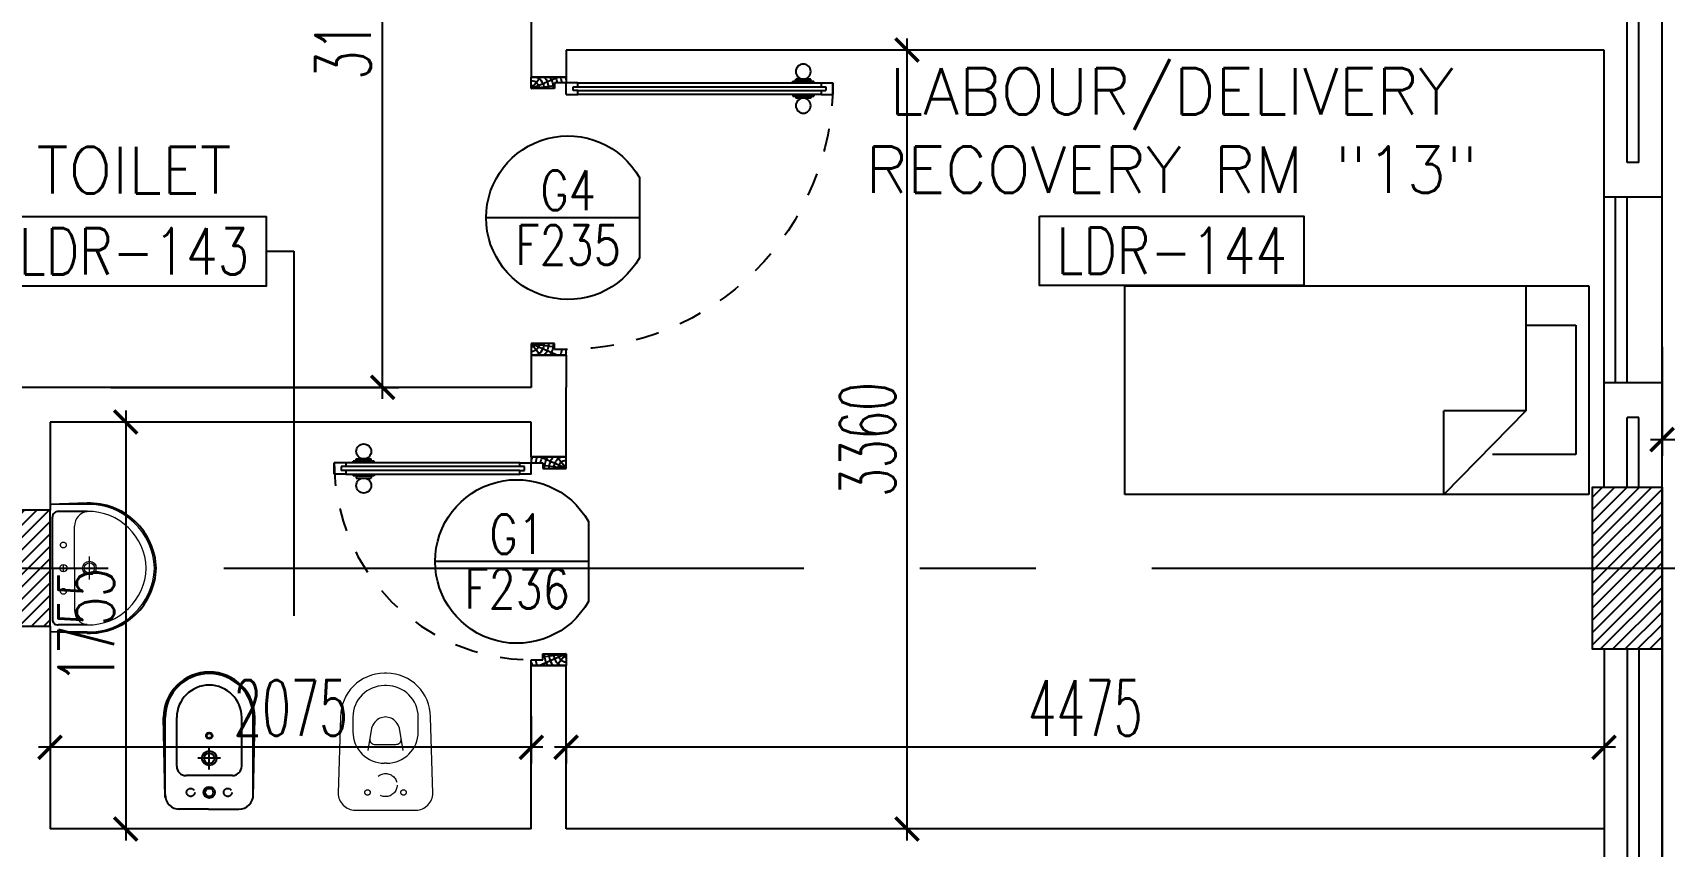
# Model space of a CAD drawing. Extents: x 275967.8 to 276060, y 57291.9 to 57371.4.
# Drawn here: x 276003.71 to 276010.75, y 57311.96 to 57315.47 of the extents above; entities that cross this region are included whole.
import ezdxf
from ezdxf.enums import TextEntityAlignment as Align

# ---------------------------------------------------------------- set-up
doc = ezdxf.new("R2010")
doc.units = 0
doc.header["$MEASUREMENT"] = 0
doc.header["$PDMODE"] = 34
for name, pattern in [('CENTERX2', [4, 2.5, -0.5, 0.5, -0.5]), ('DASHED', [0.75, 0.5, -0.25]), ('HIDDEN', [0.375, 0.25, -0.125]), ('HIDDEN2', [0.1875, 0.125, -0.0625])]:
    doc.linetypes.add(name, pattern=pattern)
doc.layers.get('0').update_dxf_attribs({"linetype": 'CONTINUOUS'})
doc.layers.get('DEFPOINTS').update_dxf_attribs({"linetype": 'CONTINUOUS'})
for name, color, linetype in [('AXES', 11, 'CENTERX2'), ('COL', 5, 'CONTINUOUS'), ('DIM', 4, 'CONTINUOUS'), ('DOOR', 7, 'CONTINUOUS'), ('DOOR-CR', 2, 'CONTINUOUS'), ('DOOR-NO', 3, 'CONTINUOUS'), ('FIX', 3, 'CONTINUOUS'), ('FUR', 4, 'CONTINUOUS'), ('HAT', 8, 'CONTINUOUS'), ('INSUL', 4, 'CONTINUOUS'), ('RM-BOX', 4, 'CONTINUOUS'), ('RM-NAME', 2, 'CONTINUOUS'), ('RM-NO', 2, 'CONTINUOUS'), ('WALL', 2, 'CONTINUOUS'), ('WIN', 3, 'CONTINUOUS')]:
    doc.layers.add(name, color=color, linetype=linetype)
doc.styles.add('ROMANS', font='ROMANS.shx', dxfattribs={"width": 0.6})
doc.dimstyles.new('STANDARD in', dxfattribs={"dimtxt": 0.24, "dimasz": 0.1, "dimexe": 0.07, "dimexo": 0.05, "dimgap": 0.05, "dimtad": 1, "dimdec": 0, "dimlfac": 1000, "dimzin": 0, "dimdsep": 46, "dimtxsty": 'ROMANS', "dimblk": 'ARCHTICK', "dimcen": 0.05, "dimdle": 0.05, "dimclrd": 4, "dimclre": 4, "dimclrt": 2, "dimadec": 0, "dimazin": 0, "dimtfac": 1, "dimtdec": 0, "dimtmove": 2, "dimatfit": 3, "dimfxl": 0, "dimtolj": 1, "dimtzin": 0, "dimarcsym": 0})

# ---------------------------------------------------------------- blocks, each defined once
blk = doc.blocks.new('*X85')
at = {"color": 0}
for p, q in [((49339.2, 132654.1), (49834.9, 133149.7)), ((49339.2, 132707.1), (49781.8, 133149.7)), ((49339.2, 132760.1), (49728.8, 133149.7)), ((49339.2, 132813.2), (49675.8, 133149.7)), ((49339.2, 132866.2), (49622.7, 133149.7)), ((49339.2, 132919.2), (49569.7, 133149.7)), ((49339.2, 132972.3), (49516.7, 133149.7)), ((49339.2, 133025.3), (49463.6, 133149.7)), ((49339.2, 133078.3), (49410.6, 133149.7)), ((49339.2, 133131.4), (49357.6, 133149.7)), ((49387.9, 132649.7), (49839.2, 133101)), ((49440.9, 132649.7), (49839.2, 133048)), ((49494, 132649.7), (49839.2, 132995)), ((49547, 132649.7), (49839.2, 132941.9)), ((49600, 132649.7), (49839.2, 132888.9)), ((49653.1, 132649.7), (49839.2, 132835.9)), ((49706.1, 132649.7), (49839.2, 132782.8)), ((49759.1, 132649.7), (49839.2, 132729.8)), ((49812.2, 132649.7), (49839.2, 132676.8))]:
    blk.add_line(p, q, dxfattribs=at)
blk = doc.blocks.new('COL50')
at = {"layer": 'COL'}
blk.add_lwpolyline([(-250, 250), (-250, -250), (250, -250), (250, 250)], close=True, dxfattribs=at)
blk = doc.blocks.new('C11')
at = {"layer": 'HAT'}
h = blk.add_hatch(dxfattribs=at)
h.set_pattern_fill('ANSI31', color=256, scale=300, style=0)
h.set_pattern_definition([(45, (-248556.182, -75061.005), (-26.5165043, 26.5165043), [])])
h.paths.add_polyline_path([(300, 700), (0, 700), (0, 350), (300, 350)])
h.paths.add_polyline_path([(300, 350), (0, 350), (0, 0), (300, 0)])
at = {"layer": 'COL'}
blk.add_lwpolyline([(300, 700), (300, 0), (0, 0), (0, 700)], close=True, dxfattribs=at)
blk = doc.blocks.new('DD1')
at = {"layer": 'DOOR-CR'}
blk.add_line((-307.6, 0), (352.8, 0), dxfattribs=at)
blk.add_lwpolyline([(-307.6, -172.9, 3.820224), (-307.6, 172.9)], format="xyb", close=True, dxfattribs=at)
at = {"layer": 'DOOR-NO', "color": 255, "style": 'ROMANS', "width": 0.8}
for tag, p in [('G', (0, 183.5)), ('000', (0, -141.4))]:
    blk.add_attdef(tag, text='', height=204, dxfattribs=at).set_placement(p, align=Align.MIDDLE)
blk = doc.blocks.new('DOOR90')
at = {"layer": 'DOOR', "color": 0, "linetype": 'ByBlock'}
for p, q in [((-150, 0), (-150, -25)), ((-150, 0), (0, 0)), ((0, -50), (0, 0)), ((-1000, -25), (-1000, -75)), ((-1000, -75), (-1000, -25)), ((-950, -25), (-1000, -25)), ((-970, -42), (-970, -58)), ((-950, -42), (-970, -42)), ((-950, -58), (-970, -58)), ((-950, -25), (-950, -42)), ((-950, -58), (-950, -75)), ((-917.6, -25), (-917.6, -17.8)), ((-827.6, -17.8), (-917.6, -17.8)), ((-905, -17.8), (-905, -8.8)), ((-905, -8.8), (-840.2, -8.8)), ((-905, -17.8), (-840.2, -17.8)), ((-840.2, -17.8), (-840.2, -8.8)), ((-827.6, -25), (-827.6, -17.8)), ((-200, -42), (-200, -25)), ((-200, -25), (-150, -25)), ((-180, -42), (-200, -42)), ((-200, -75), (-200, -58)), ((-200, -58), (-180, -58)), ((-180, -58), (-180, -42)), ((-150, -75), (-150, -25)), ((-150, -25), (-100, -25)), ((-100, -25), (-100, -50)), ((-100, -50), (0, -50)), ((-950, -75), (-1000, -75)), ((-917.6, -75), (-917.6, -82.2)), ((-827.6, -82.2), (-917.6, -82.2)), ((-905, -82.2), (-905, -91.2)), ((-905, -82.2), (-840.2, -82.2)), ((-905, -91.2), (-840.2, -91.2)), ((-840.2, -82.2), (-840.2, -91.2)), ((-827.6, -75), (-827.6, -82.2)), ((-150, -75), (-200, -75)), ((-150, -900), (-150, -875)), ((-150, -875), (-100, -875)), ((0, -900), (-150, -900)), ((-150, -900), (0, -900)), ((-100, -850), (0, -850)), ((-100, -875), (-100, -850)), ((0, -850), (0, -900))]:
    blk.add_line(p, q, dxfattribs=at)
at = {"layer": 'DOOR', "color": 9, "linetype": 'ByBlock'}
for p, q in [((0, -50), (-113.7, 0)), ((0, -50), (-40.1, 0)), ((0, -50), (-100, -36.6)), ((0, -850), (-113.7, -900)), ((0, -850), (-100, -863.4)), ((0, -850), (-40.1, -900))]:
    blk.add_line(p, q, dxfattribs=at)
at = {"layer": 'DOOR', "linetype": 'ByBlock'}
for p, q in [((-200, -25), (-950, -25)), ((-200, -42), (-950, -42)), ((-200, -58), (-950, -58)), ((-950, -75), (-200, -75))]:
    blk.add_line(p, q, dxfattribs=at)
at = {"layer": 'DOOR', "color": 0, "linetype": 'ByBlock'}
for centre in [(-872.6, 23.5), (-872.6, -123.5)]:
    blk.add_circle(centre, 32.4, dxfattribs=at)
at = {"layer": 'DOOR', "color": 9, "linetype": 'ByBlock'}
for centre, radius, start, end in [((0, -50), 154.4, 161.10529, 166.28577), ((0, -50), 134.4, 158.15985, 169.28002), ((0, -50), 94.4, 148.01819, 180), ((0, -50), 74.4, 137.77643, 180), ((0, -50), 114.4, 154.08384, 167.37743), ((0, -50), 54.4, 113.20738, 180), ((0, -50), 34.4, 90, 180), ((0, -50), 14.4, 90, 180), ((0, -850), 154.4, 193.71423, 198.89471), ((0, -850), 134.4, 190.71998, 201.84015), ((0, -850), 94.4, 180, 211.98181), ((0, -850), 74.4, 180, 222.22357), ((0, -850), 54.4, 180, 246.79262), ((0, -850), 34.4, 180, 270), ((0, -850), 14.4, 180, 270)]:
    blk.add_arc(centre, radius, start, end, dxfattribs=at)
at = {"layer": 'DOOR', "linetype": 'HIDDEN', "ltscale": 0.5}
blk.add_arc((-150, -25), 850, 180, 270, dxfattribs=at)
blk = doc.blocks.new('RM1')
at = {"layer": 'RM-BOX'}
blk.add_lwpolyline([(569.9, -200), (-569.9, -200), (-569.9, -500), (569.9, -500)], close=True, dxfattribs=at)
at = {"layer": 'RM-NAME', "style": 'ROMANS'}
for tag, p in [('ROOMNAME1', (0, 323.8)), ('ROOMNAME2', (0, 0))]:
    blk.add_attdef(tag, text='', height=200, dxfattribs=at).set_placement(p, align=Align.MIDDLE)
at = {"layer": 'RM-NO', "style": 'ROMANS', "width": 0.8}
blk.add_attdef('ROOMNO', text='', height=200, dxfattribs=at).set_placement((0, -350), align=Align.MIDDLE)
blk = doc.blocks.new('DOOR100')
at = {"layer": 'DOOR', "color": 0, "linetype": 'ByBlock'}
for p, q in [((-25, 1300), (-75, 1300)), ((-75, 1300), (-25, 1300)), ((-75, 1250), (-75, 1300)), ((-42, 1270), (-58, 1270)), ((-58, 1250), (-58, 1270)), ((-42, 1250), (-42, 1270)), ((-25, 1250), (-25, 1300)), ((-82.2, 1205), (-91.2, 1205)), ((-91.2, 1205), (-91.2, 1140.2)), ((-75, 1217.6), (-82.2, 1217.6)), ((-82.2, 1127.6), (-82.2, 1217.6)), ((-82.2, 1205), (-82.2, 1140.2)), ((-58, 1250), (-75, 1250)), ((-25, 1250), (-42, 1250)), ((-25, 1217.6), (-17.8, 1217.6)), ((-17.8, 1127.6), (-17.8, 1217.6)), ((-17.8, 1205), (-8.8, 1205)), ((-17.8, 1205), (-17.8, 1140.2)), ((-8.8, 1205), (-8.8, 1140.2)), ((-82.2, 1140.2), (-91.2, 1140.2)), ((-75, 1127.6), (-82.2, 1127.6)), ((-25, 1127.6), (-17.8, 1127.6)), ((-17.8, 1140.2), (-8.8, 1140.2)), ((-1200, 0), (-1200, 150)), ((-1200, 150), (-1175, 150)), ((-1200, 150), (-1200, 0)), ((-1175, 150), (-1175, 100)), ((-75, 200), (-58, 200)), ((-75, 150), (-75, 200)), ((-75, 150), (-25, 150)), ((-58, 200), (-58, 180)), ((-58, 180), (-42, 180)), ((-42, 200), (-25, 200)), ((-42, 180), (-42, 200)), ((-25, 200), (-25, 150)), ((0, 150), (-25, 150)), ((-25, 150), (-25, 100)), ((0, 150), (0, 0)), ((-1175, 100), (-1150, 100)), ((-1150, 100), (-1150, 0)), ((-50, 100), (-50, 0)), ((-25, 100), (-50, 100)), ((-1150, 0), (-1200, 0)), ((-50, 0), (0, 0))]:
    blk.add_line(p, q, dxfattribs=at)
at = {"layer": 'DOOR', "linetype": 'ByBlock'}
for p, q in [((-75, 1250), (-75, 200)), ((-58, 200), (-58, 1250)), ((-42, 200), (-42, 1250)), ((-25, 200), (-25, 1250)), ((0, 0), (0, 150))]:
    blk.add_line(p, q, dxfattribs=at)
at = {"layer": 'DOOR', "color": 9, "linetype": 'ByBlock'}
for p, q in [((-1150, 0), (-1200, 113.7)), ((-1150, 0), (-1163.4, 100)), ((-50, 0), (0, 113.7)), ((-50, 0), (-36.6, 100)), ((-1150, 0), (-1200, 40.1)), ((-50, 0), (0, 40.1))]:
    blk.add_line(p, q, dxfattribs=at)
at = {"layer": 'DOOR', "color": 0, "linetype": 'ByBlock'}
for centre in [(-123.5, 1172.6), (23.5, 1172.6)]:
    blk.add_circle(centre, 32.4, dxfattribs=at)
at = {"layer": 'DOOR', "linetype": 'HIDDEN', "ltscale": 0.5}
blk.add_arc((-25, 150), 1150, 89.99998, 180.00006, dxfattribs=at)
at = {"layer": 'DOOR', "color": 9, "linetype": 'ByBlock'}
for centre, radius, start, end in [((-1150, 0), 154.4, 103.71423, 108.89471), ((-50, 0), 154.4, 71.10529, 76.28577), ((-1150, 0), 134.4, 100.71998, 111.84015), ((-1150, 0), 94.4, 90, 121.98181), ((-1150, 0), 74.4, 90, 132.22357), ((-50, 0), 94.4, 58.01819, 90), ((-50, 0), 74.4, 47.77643, 90), ((-50, 0), 134.4, 68.15985, 79.28002), ((-50, 0), 114.4, 64.08384, 77.37743), ((-1150, 0), 54.4, 90, 156.79262), ((-1150, 0), 34.4, 90, 180), ((-1150, 0), 14.4, 90, 180), ((-50, 0), 54.4, 23.20738, 90), ((-50, 0), 34.4, 0, 90), ((-50, 0), 14.4, 0, 90)]:
    blk.add_arc(centre, radius, start, end, dxfattribs=at)
blk = doc.blocks.new('A$C49F1192B')
at = {"layer": 'DOOR', "color": 0, "linetype": 'ByBlock', "xscale": -1, "rotation": 270}
blk.add_blockref('DOOR100', (0, 1200), dxfattribs=at)
blk = doc.blocks.new('_ARCHTICK')
at = {"color": 0, "linetype": 'ByBlock', "const_width": 0.15}
blk.add_lwpolyline([(-0.5, -0.5), (0.5, 0.5)], dxfattribs=at)
blk = doc.blocks.new('*D340')
at = {"layer": 'DEFPOINTS', "color": 0, "linetype": 'ByBlock', "ltscale": 0.3}
for p in [(276004.5338, 57313.7929), (276004.1117, 57312.0379), (276004.5338, 57312.0379)]:
    blk.add_point(p, dxfattribs=at)
at = {"layer": 'DIM', "color": 4, "linetype": 'ByBlock', "lineweight": -2, "ltscale": 0.3}
for p, q in [((276004.1117, 57313.8429), (276004.1117, 57311.9879)), ((276004.4838, 57313.7929), (276004.0417, 57313.7929)), ((276004.4838, 57312.0379), (276004.0417, 57312.0379))]:
    blk.add_line(p, q, dxfattribs=at)
at = {"layer": 'DIM', "color": 4, "linetype": 'ByBlock', "lineweight": -2, "ltscale": 0.3, "xscale": 0.1, "yscale": 0.1, "zscale": 0.1}
for p, rotation in [((276004.1117, 57313.7929), 90), ((276004.1117, 57312.0379), 270)]:
    blk.add_blockref('_ARCHTICK', p, dxfattribs=dict(at, rotation=rotation))
at = {"layer": 'DIM', "color": 2, "linetype": 'ByBlock', "ltscale": 0.3, "insert": (276003.9417, 57312.9154), "char_height": 0.24, "attachment_point": 5, "rotation": 90, "style": 'ROMANS'}
blk.add_mtext('\\A1;1755', dxfattribs=at)
blk = doc.blocks.new('*D339')
at = {"layer": 'DEFPOINTS', "color": 0, "linetype": 'ByBlock', "ltscale": 0.3}
for p in [(276007.4804, 57315.3979), (276007.9362, 57315.3979), (276007.7708, 57312.0379)]:
    blk.add_point(p, dxfattribs=at)
at = {"layer": 'DIM', "color": 4, "linetype": 'ByBlock', "lineweight": -2, "ltscale": 0.3}
for p, q in [((276007.4804, 57311.9879), (276007.4804, 57315.4479)), ((276007.8862, 57315.3979), (276007.4104, 57315.3979)), ((276007.7208, 57312.0379), (276007.4104, 57312.0379))]:
    blk.add_line(p, q, dxfattribs=at)
at = {"layer": 'DIM', "color": 4, "linetype": 'ByBlock', "lineweight": -2, "ltscale": 0.3, "xscale": 0.1, "yscale": 0.1, "zscale": 0.1}
for p, rotation in [((276007.4804, 57315.3979), 90), ((276007.4804, 57312.0379), 270)]:
    blk.add_blockref('_ARCHTICK', p, dxfattribs=dict(at, rotation=rotation))
at = {"layer": 'DIM', "color": 2, "linetype": 'ByBlock', "ltscale": 0.3, "insert": (276007.3104, 57313.7179), "char_height": 0.24, "attachment_point": 5, "rotation": 90, "style": 'ROMANS'}
blk.add_mtext('\\A1;3360', dxfattribs=at)
blk = doc.blocks.new('*D338')
at = {"layer": 'DEFPOINTS', "color": 0, "linetype": 'ByBlock', "ltscale": 0.3}
for p in [(276006.0105, 57312.4565), (276006.0105, 57312.3904), (276010.4855, 57312.4565)]:
    blk.add_point(p, dxfattribs=at)
at = {"layer": 'DIM', "color": 4, "linetype": 'ByBlock', "lineweight": -2, "ltscale": 0.3}
for p, q in [((276010.5355, 57312.3904), (276005.9605, 57312.3904)), ((276006.0105, 57312.4065), (276006.0105, 57312.3204)), ((276010.4855, 57312.4065), (276010.4855, 57312.3204))]:
    blk.add_line(p, q, dxfattribs=at)
at = {"layer": 'DIM', "color": 4, "linetype": 'ByBlock', "lineweight": -2, "ltscale": 0.3, "xscale": 0.1, "yscale": 0.1, "zscale": 0.1, "rotation": 180}
blk.add_blockref('_ARCHTICK', (276006.0105, 57312.3904), dxfattribs=at)
at = {"layer": 'DIM', "color": 4, "linetype": 'ByBlock', "lineweight": -2, "ltscale": 0.3, "xscale": 0.1, "yscale": 0.1, "zscale": 0.1}
blk.add_blockref('_ARCHTICK', (276010.4855, 57312.3904), dxfattribs=at)
at = {"layer": 'DIM', "color": 2, "linetype": 'ByBlock', "ltscale": 0.3, "insert": (276008.248, 57312.5604), "char_height": 0.24, "attachment_point": 5, "style": 'ROMANS'}
blk.add_mtext('\\A1;4475', dxfattribs=at)
blk = doc.blocks.new('*D337')
at = {"layer": 'DEFPOINTS', "color": 0, "linetype": 'ByBlock', "ltscale": 0.3}
for p in [(276003.7855, 57312.5746), (276005.8605, 57312.5746), (276003.7855, 57312.3904)]:
    blk.add_point(p, dxfattribs=at)
at = {"layer": 'DIM', "color": 4, "linetype": 'ByBlock', "lineweight": -2, "ltscale": 0.3}
for p, q in [((276003.7855, 57312.5246), (276003.7855, 57312.3204)), ((276005.8605, 57312.5246), (276005.8605, 57312.3204)), ((276005.9105, 57312.3904), (276003.7355, 57312.3904))]:
    blk.add_line(p, q, dxfattribs=at)
at = {"layer": 'DIM', "color": 4, "linetype": 'ByBlock', "lineweight": -2, "ltscale": 0.3, "xscale": 0.1, "yscale": 0.1, "zscale": 0.1, "rotation": 180}
blk.add_blockref('_ARCHTICK', (276003.7855, 57312.3904), dxfattribs=at)
at = {"layer": 'DIM', "color": 4, "linetype": 'ByBlock', "lineweight": -2, "ltscale": 0.3, "xscale": 0.1, "yscale": 0.1, "zscale": 0.1}
blk.add_blockref('_ARCHTICK', (276005.8605, 57312.3904), dxfattribs=at)
at = {"layer": 'DIM', "color": 2, "linetype": 'ByBlock', "ltscale": 0.3, "insert": (276004.823, 57312.5604), "char_height": 0.24, "attachment_point": 5, "style": 'ROMANS'}
blk.add_mtext('\\A1;2075', dxfattribs=at)
blk = doc.blocks.new('*D332')
at = {"layer": 'DEFPOINTS', "color": 0, "linetype": 'ByBlock', "ltscale": 0.3}
for p in [(276004.5059, 57317.0929), (276005.2193, 57317.0929), (276003.998, 57313.9429)]:
    blk.add_point(p, dxfattribs=at)
at = {"layer": 'DIM', "color": 4, "linetype": 'ByBlock', "lineweight": -2, "ltscale": 0.3}
for p, q in [((276005.2193, 57313.8929), (276005.2193, 57317.1429)), ((276004.5559, 57317.0929), (276005.2893, 57317.0929)), ((276004.048, 57313.9429), (276005.2893, 57313.9429))]:
    blk.add_line(p, q, dxfattribs=at)
at = {"layer": 'DIM', "color": 4, "linetype": 'ByBlock', "lineweight": -2, "ltscale": 0.3, "xscale": 0.1, "yscale": 0.1, "zscale": 0.1}
for p, rotation in [((276005.2193, 57317.0929), 90), ((276005.2193, 57313.9429), 270)]:
    blk.add_blockref('_ARCHTICK', p, dxfattribs=dict(at, rotation=rotation))
at = {"layer": 'DIM', "color": 2, "linetype": 'ByBlock', "ltscale": 0.3, "insert": (276005.0493, 57315.5179), "char_height": 0.24, "attachment_point": 5, "rotation": 90, "style": 'ROMANS'}
blk.add_mtext('\\A1;3150', dxfattribs=at)
blk = doc.blocks.new('LAV1')
at = {"layer": 'FIX', "linetype": 'DASHED', "lineweight": 20, "ltscale": 0.05}
for p, q in [((49.5, 220), (-50.5, 220)), ((-0.5, 170), (-0.5, 270)), ((-0.5, 170), (-0.5, 270))]:
    blk.add_line(p, q, dxfattribs=at)
at = {"layer": 'FIX', "linetype": 'ByBlock', "ltscale": 0.3}
for p, q in [((-280, 210), (-275, 50)), ((-245, 210), (-245, 85)), ((245, 210), (245, 85)), ((280, 210), (275, 50)), ((0, 60), (-220.2, 60)), ((0, 60), (220.2, 60))]:
    blk.add_line(p, q, dxfattribs=at)
at = {"layer": 'FIX', "linetype": 'Continuous', "lineweight": 20}
for p, q in [((-275, 210), (-275, 50)), ((0, 155), (-181.4, 155)), ((0, 155), (181.4, 155)), ((275, 210), (275, 50)), ((0, 50), (-275, 50)), ((0, 50), (-252.5, 50)), ((0, 50), (252.5, 50)), ((0, 50), (275, 50))]:
    blk.add_line(p, q, dxfattribs=at)
at = {"layer": 'FIX', "lineweight": 20}
for p, q in [((15.6, 107.5), (-15.5, 107.5)), ((0, 92), (0, 123))]:
    blk.add_line(p, q, dxfattribs=at)
for centre, radius in [((-0.5, 220), 29.5), ((-0.5, 220), 22.5), ((0, 107.5), 15.5)]:
    blk.add_circle(centre, radius, dxfattribs=at)
at = {"layer": 'FIX', "linetype": 'HIDDEN', "lineweight": 20, "ltscale": 0.05}
for centre in [(-100, 107.5), (100, 107.5)]:
    blk.add_circle(centre, 12.4, dxfattribs=at)
at = {"layer": 'FIX', "linetype": 'ByBlock', "ltscale": 0.3}
for centre, radius, start, end in [((6.9, 220), 287, 91.37765, 182.00641), ((-6.9, 220), 287, 357.99359, 88.62235), ((-220.1, 84.9), 24.9, 179.70214, 269.94861), ((220.1, 84.9), 24.9, 270.05139, 0.29786)]:
    blk.add_arc(centre, radius, start, end, dxfattribs=at)
at = {"layer": 'FIX', "linetype": 'Continuous', "lineweight": 20}
for centre, radius, start, end in [((8.4, 216.7), 283.4, 91.6988, 181.35097), ((-8.4, 216.7), 283.4, 358.64903, 88.3012), ((7.6, 212.5), 252.7, 91.73281, 180.48842), ((-7.6, 212.5), 252.7, 359.51158, 88.26719), ((-179.2, 221.8), 66.9, 190.20056, 268.07863), ((179.2, 221.8), 66.9, 271.92137, 349.79944)]:
    blk.add_arc(centre, radius, start, end, dxfattribs=at)
blk = doc.blocks.new('WC1')
at = {"layer": 'FIX', "lineweight": 20}
for p, q in [((-210, 203.8), (-538, 193.8)), ((-475, 140.8), (-538, 140.8)), ((-394.8, 75.7), (-490.4, 60.1)), ((-727, 4.8), (-727, -4.8)), ((-674, 4.8), (-674, -4.8)), ((-533.7, 24.2), (-539.5, 0)), ((-539.5, 0), (-533.7, -24.2)), ((-339, 4.8), (-339, -4.8)), ((-490.4, -60.1), (-394.8, -75.7)), ((-538, -140.8), (-475, -140.8)), ((-538, -193.8), (-210, -203.8))]:
    blk.add_line(p, q, dxfattribs=at)
at = {"layer": 'FIX', "linetype": 'Continuous', "lineweight": 20}
blk.add_line((-420.1, -47.3), (-420.4, 44.6), dxfattribs=at)
at = {"layer": 'FIX', "lineweight": 20}
blk.add_lwpolyline([(-213.2, -203.8), (-210, -203.8, 0.414214), (-137, -130.8), (-137, 0), (-137, 130.8, 0.414214), (-210, 203.8)], format="xyb", dxfattribs=at)
at = {"layer": 'FIX', "linetype": 'HIDDEN', "lineweight": 20, "ltscale": 0.05}
for centre in [(-213.2, 77.5), (-213.2, -77.5)]:
    blk.add_circle(centre, 11.6, dxfattribs=at)
at = {"layer": 'FIX', "linetype": 'HIDDEN2', "lineweight": 20, "ltscale": 0.3}
blk.add_circle((-245, 0), 49.8, dxfattribs=at)
at = {"layer": 'FIX', "lineweight": 20}
for centre, radius, start, end in [((-538, 4.8), 189, 90, 180), ((-538, 4.8), 136, 90, 180), ((-475, 4.8), 136, 360, 90), ((-473, -6.9), 68.2, 128.92417, 152.84682), ((-464.4, -17.6), 82, 108.49595, 128.92417), ((-538, -4.8), 189, 180, 270), ((-538, -4.8), 136, 180, 270), ((-473, 6.9), 68.2, 207.15318, 231.07583), ((-464.4, 17.6), 82, 231.07583, 251.50405), ((-475, -4.8), 136, 270, 0)]:
    blk.add_arc(centre, radius, start, end, dxfattribs=at)
at = {"layer": 'FIX', "linetype": 'Continuous', "lineweight": 20}
for centre, start, end in [((-442.7, 45.5), 357.66621, 91.61215), ((-442.4, -45.6), 268.38785, 2.33379)]:
    blk.add_arc(centre, 22.3, start, end, dxfattribs=at)
blk = doc.blocks.new('BIDET1')
at = {"layer": 'FIX'}
for p, q in [((-88, 190), (-427.7, 190)), ((-210, 140), (-420, 140)), ((-170, 100), (-170, -100)), ((-25, -2.7), (-25, 128.1)), ((-616.7, 2.1), (-616.7, -2.7)), ((-352, 1.5), (-352, 1.5)), ((-350.1, 5.3), (-350.1, 5.3)), ((-348.2, 1.5), (-348.2, 1.5)), ((-346.3, 5.3), (-346.3, 5.3)), ((-344.4, 9.1), (-344.4, 9.1)), ((-344.4, 1.5), (-344.4, 1.5)), ((-342.4, 5.3), (-342.4, 5.3)), ((-340.5, 9.1), (-340.5, 9.1)), ((-340.5, 1.5), (-340.5, 1.5)), ((-338.6, 5.3), (-338.6, 5.3)), ((-336.7, 1.5), (-336.7, 1.5)), ((-334.8, 5.3), (-334.8, 5.3)), ((-332.9, 1.5), (-332.9, 1.5)), ((-616.7, -7.6), (-616.7, -2.7)), ((-350.1, -2.3), (-350.1, -2.3)), ((-348.2, -6.2), (-348.2, -6.2)), ((-346.3, -2.3), (-346.3, -2.3)), ((-346.3, -10), (-346.3, -10)), ((-344.4, -6.2), (-344.4, -6.2)), ((-342.4, -2.3), (-342.4, -2.3)), ((-342.4, -10), (-342.4, -10)), ((-340.5, -6.2), (-340.5, -6.2)), ((-338.6, -2.3), (-338.6, -2.3)), ((-338.6, -10), (-338.6, -10)), ((-336.7, -6.2), (-336.7, -6.2)), ((-334.8, -2.3), (-334.8, -2.3)), ((-332.9, -6.2), (-332.9, -6.2)), ((-331, -2.3), (-331, -2.3)), ((-25, -2.7), (-25, -133.6)), ((-210, -140), (-420, -140)), ((-88, -190), (-427.7, -190))]:
    blk.add_line(p, q, dxfattribs=at)
at = {"layer": 'FIX', "linetype": 'ByBlock', "ltscale": 0.3}
for p, q in [((-75, 190), (-420, 196.7)), ((-75, -190), (-420, -196.7))]:
    blk.add_line(p, q, dxfattribs=at)
at = {"layer": 'FIX', "linetype": 'DASHED', "ltscale": 0.05}
for p, q in [((-196.1, 0), (-293.9, 0)), ((-245, 48.9), (-245, -48.9))]:
    blk.add_line(p, q, dxfattribs=at)
at = {"layer": 'FIX', "linetype": 'HIDDEN', "ltscale": 0.05}
for centre in [(-97.5, 80), (-97.5, -80)]:
    blk.add_circle(centre, 17.5, dxfattribs=at)
at = {"layer": 'FIX'}
for centre, radius in [((-342, 0), 13.8), ((-342, 0), 11), ((-245, 0), 31.7), ((-245, 0), 22.5), ((-97.5, 0), 24.5), ((-97.5, 0), 17.5)]:
    blk.add_circle(centre, radius, dxfattribs=at)
at = {"layer": 'FIX', "linetype": 'ByBlock', "ltscale": 0.3}
blk.add_arc((-420, 0), 196.7, 90, 270, dxfattribs=at)
at = {"layer": 'FIX'}
for centre, radius, start, end in [((-420, 0), 190, 90, 270), ((-87.1, 127.9), 62.1, 0.14634, 90.8397), ((-420, 0), 140, 90, 270), ((-210, 100), 40, 0, 90), ((-210, -100), 40, 270, 0), ((-87.1, -127.9), 62.1, 269.1603, 359.85366)]:
    blk.add_arc(centre, radius, start, end, dxfattribs=at)
blk = doc.blocks.new('*D812')
at = {"layer": 'DEFPOINTS', "color": 0, "linetype": 'ByBlock', "ltscale": 0.3}
for p in [(276010.7355, 57314.1683), (276011.9055, 57314.1683), (276011.9055, 57313.7177)]:
    blk.add_point(p, dxfattribs=at)
at = {"layer": 'DIM', "color": 4, "linetype": 'ByBlock', "lineweight": -2, "ltscale": 0.3}
for p, q in [((276010.7355, 57314.1183), (276010.7355, 57313.6477)), ((276011.9055, 57314.1183), (276011.9055, 57313.6477)), ((276010.6855, 57313.7177), (276011.9555, 57313.7177))]:
    blk.add_line(p, q, dxfattribs=at)
at = {"layer": 'DIM', "color": 4, "linetype": 'ByBlock', "lineweight": -2, "ltscale": 0.3, "xscale": 0.1, "yscale": 0.1, "zscale": 0.1, "rotation": 180}
blk.add_blockref('_ARCHTICK', (276010.7355, 57313.7177), dxfattribs=at)
at = {"layer": 'DIM', "color": 4, "linetype": 'ByBlock', "lineweight": -2, "ltscale": 0.3, "xscale": 0.1, "yscale": 0.1, "zscale": 0.1}
blk.add_blockref('_ARCHTICK', (276011.9055, 57313.7177), dxfattribs=at)
at = {"layer": 'DIM', "color": 2, "linetype": 'ByBlock', "ltscale": 0.3, "insert": (276011.3205, 57313.8877), "char_height": 0.24, "attachment_point": 5, "style": 'ROMANS'}
blk.add_mtext('\\A1;1170', dxfattribs=at)

msp = doc.modelspace()

# ---------------------------------------------------------------- linework, layer by layer
at = {"layer": 'AXES'}
for p, q in [((276010.7355, 57291.8986), (276010.7355, 57370.3613)), ((275968.5355, 57313.1629), (276036.5755, 57313.1629))]:
    msp.add_line(p, q, dxfattribs=at)
at = {"layer": 'FUR'}
for p, q in [((276008.4195, 57313.4811), (276008.4195, 57314.3811)), ((276008.4195, 57314.3811), (276010.4195, 57314.3811)), ((276010.1478, 57314.3811), (276010.1478, 57313.8422)), ((276010.4195, 57314.3811), (276010.4195, 57313.4811)), ((276010.1478, 57314.2112), (276010.364, 57314.2112)), ((276010.364, 57314.2112), (276010.364, 57313.6532)), ((276010.1478, 57313.8422), (276009.7944, 57313.8422)), ((276009.7944, 57313.4811), (276009.7944, 57313.8422)), ((276010.1478, 57313.8422), (276009.7944, 57313.4811)), ((276010.364, 57313.6532), (276010.0043, 57313.6532)), ((276010.4195, 57313.4811), (276008.4195, 57313.4811))]:
    msp.add_line(p, q, dxfattribs=at)
at = {"layer": 'INSUL'}
for p, q in [((276010.5855, 57314.9129), (276010.5855, 57316.2129)), ((276010.6355, 57314.9129), (276010.6355, 57316.2129)), ((276010.6355, 57314.9129), (276010.5855, 57314.9129)), ((276010.6355, 57313.8129), (276010.5855, 57313.8129)), ((276010.5855, 57313.5129), (276010.5855, 57313.8129)), ((276010.6355, 57313.5129), (276010.6355, 57313.8129)), ((276010.5855, 57312.8129), (276010.5855, 57310.6129)), ((276010.6355, 57312.8129), (276010.6355, 57310.6129))]:
    msp.add_line(p, q, dxfattribs=at)
at = {"layer": 'RM-NAME', "color": 5, "linetype": 'ByBlock'}
for p, q in [((276004.7178, 57314.5297), (276004.8371, 57314.5297)), ((276004.8371, 57314.5297), (276004.8371, 57312.9575))]:
    msp.add_line(p, q, dxfattribs=at)
at = {"layer": 'WALL'}
for p, q in [((276010.7355, 57314.7629), (276010.7355, 57316.3629)), ((276005.8605, 57315.7094), (276005.8605, 57315.2814)), ((276010.4855, 57315.3979), (276006.0105, 57315.3979)), ((276006.0105, 57315.3979), (276006.0105, 57315.2814)), ((276010.4855, 57314.7629), (276010.4855, 57315.3979)), ((276006.0105, 57315.2814), (276005.8605, 57315.2814)), ((276010.7355, 57314.7629), (276010.4855, 57314.7629)), ((276006.0105, 57314.0814), (276005.8605, 57314.0814)), ((276005.8605, 57314.0814), (276005.8605, 57313.9429)), ((276006.0105, 57314.0814), (276006.0105, 57313.9429)), ((276005.8605, 57313.9429), (276002.1355, 57313.9429)), ((276006.0105, 57313.6429), (276006.0105, 57313.9429)), ((276010.7355, 57313.9629), (276010.4855, 57313.9629)), ((276010.4855, 57313.5129), (276010.4855, 57313.9629)), ((276010.7355, 57313.5129), (276010.7355, 57313.9629)), ((276005.8605, 57313.7929), (276003.7855, 57313.7929)), ((276003.7855, 57313.7929), (276003.7855, 57313.4129)), ((276005.8605, 57313.6429), (276005.8605, 57313.7929)), ((276006.0105, 57313.6429), (276005.8605, 57313.6429)), ((276003.7855, 57312.9129), (276003.7855, 57312.0379)), ((276010.4855, 57312.8129), (276010.4855, 57310.4629)), ((276010.7355, 57312.8129), (276010.7355, 57310.4629)), ((276005.8605, 57312.0379), (276005.8605, 57312.7429)), ((276006.0105, 57312.7429), (276005.8605, 57312.7429)), ((276006.0105, 57312.0379), (276006.0105, 57312.7429)), ((276005.8605, 57312.0379), (276003.7855, 57312.0379)), ((276010.4855, 57312.0379), (276006.0105, 57312.0379))]:
    msp.add_line(p, q, dxfattribs=at)
at = {"layer": 'WALL', "linetype": 'ByBlock', "ltscale": 0.3}
for points in [[(276010.7355, 57312.8129), (276010.4355, 57312.8129), (276010.4355, 57313.5129), (276010.7355, 57313.5129)], [(276003.7855, 57313.4129), (276003.2855, 57313.4129), (276003.2855, 57312.9129), (276003.7855, 57312.9129)]]:
    msp.add_lwpolyline(points, close=True, dxfattribs=at)
at = {"layer": 'WIN'}
for p, q in [((276010.4855, 57313.9629), (276010.4855, 57314.7629)), ((276010.5355, 57313.9629), (276010.5355, 57314.7629)), ((276010.5855, 57313.9629), (276010.5855, 57314.7629)), ((276010.7355, 57313.9629), (276010.7355, 57314.7629))]:
    msp.add_line(p, q, dxfattribs=at)

# ---------------------------------------------------------------- block references
at = {"layer": 'COL', "linetype": 'ByBlock', "xscale": 0.001, "yscale": 0.001, "zscale": 0.001}
msp.add_blockref('C11', (276010.4355, 57312.8129), dxfattribs=at)
at = {"layer": 'COL', "xscale": 0.001, "yscale": 0.001, "zscale": 0.001}
msp.add_blockref('COL50', (276003.5355, 57313.1629), dxfattribs=at)
at = {"layer": 'DOOR', "color": 0, "linetype": 'ByBlock', "ltscale": 0.3, "xscale": 0.001, "yscale": 0.001, "zscale": 0.001}
msp.add_blockref('A$C49F1192B', (276005.8605, 57314.0814), dxfattribs=at)
at = {"layer": 'DOOR', "color": 0, "linetype": 'ByBlock', "xscale": 0.001, "yscale": 0.001, "zscale": 0.001}
msp.add_blockref('DOOR90', (276006.0105, 57313.6429), dxfattribs=at)
at = {"layer": 'DOOR-NO'}
ref = msp.add_blockref('DD1', (276006.0188, 57314.6746), dxfattribs=dict(at, xscale=-0.001, yscale=0.001, zscale=0.001))
ref.add_attrib('G', 'G4', dxfattribs={"height": 0.17, "style": 'ROMANS', "width": 0.8}).set_placement((276006.0188, 57314.7926), align=Align.MIDDLE)
ref.add_attrib('000', 'F235', dxfattribs={"height": 0.17, "style": 'ROMANS', "width": 0.8}).set_placement((276006.0188, 57314.5567), align=Align.MIDDLE)
ref = msp.add_blockref('DD1', (276005.7988, 57313.1917), dxfattribs=dict(at, xscale=-0.001, yscale=0.001, zscale=0.001))
ref.add_attrib('G', 'G1', dxfattribs={"height": 0.17, "style": 'ROMANS', "width": 0.8}).set_placement((276005.7988, 57313.3096), align=Align.MIDDLE)
ref.add_attrib('000', 'F236', dxfattribs={"height": 0.17, "style": 'ROMANS', "width": 0.8}).set_placement((276005.7988, 57313.0738), align=Align.MIDDLE)
at = {"layer": 'FIX', "xscale": 0.001, "yscale": 0.001, "zscale": 0.001, "rotation": 270}
for name, p in [('LAV1', (276003.7355, 57313.1629)), ('BIDET1', (276004.4719, 57312.0983)), ('WC1', (276005.2319, 57311.9824))]:
    msp.add_blockref(name, p, dxfattribs=at)
at = {"layer": 'HAT', "xscale": 0.001, "yscale": 0.001, "zscale": 0.001}
msp.add_blockref('*X85', (275953.9463, 57180.2632), dxfattribs=at)
at = {"layer": 'RM-NAME'}
ref = msp.add_blockref('RM1', (276008.6218, 57314.8818), dxfattribs=dict(at, xscale=-0.001, yscale=0.001, zscale=0.001))
ref.add_attrib('ROOMNO', 'LDR-144', dxfattribs={"layer": 'RM-NO', "height": 0.2, "style": 'ROMANS', "width": 0.8}).set_placement((276008.6218, 57314.5318), align=Align.MIDDLE)
ref.add_attrib('ROOMNAME2', 'RECOVERY RM "13"', dxfattribs={"height": 0.2, "style": 'ROMANS'}).set_placement((276008.6218, 57314.8818), align=Align.MIDDLE)
ref.add_attrib('ROOMNAME1', 'LABOUR/DELIVERY', dxfattribs={"height": 0.2, "style": 'ROMANS'}).set_placement((276008.6218, 57315.2056), align=Align.MIDDLE)
ref = msp.add_blockref('RM1', (276004.1479, 57314.8797), dxfattribs=dict(at, xscale=-0.001, yscale=0.001, zscale=0.001))
ref.add_attrib('ROOMNO', 'LDR-143', dxfattribs={"layer": 'RM-NO', "height": 0.2, "style": 'ROMANS', "width": 0.8}).set_placement((276004.1479, 57314.5297), align=Align.MIDDLE)
ref.add_attrib('ROOMNAME2', 'TOILET', dxfattribs={"height": 0.2, "style": 'ROMANS'}).set_placement((276004.1479, 57314.8797), align=Align.MIDDLE)

# ---------------------------------------------------------------- dimensions: what is measured, and where the dimension line sits
at = {"layer": 'DIM', "linetype": 'ByBlock', "ltscale": 0.3}
for base, p1, p2, picture, middle in [((276005.2193, 57317.0929), (276003.998, 57313.9429), (276004.5059, 57317.0929), '*D332', (276005.0493, 57315.5179)), ((276007.4804, 57315.3979), (276007.7708, 57312.0379), (276007.9362, 57315.3979), '*D339', (276007.3104, 57313.7179)), ((276004.1117, 57312.0379), (276004.5338, 57313.7929), (276004.5338, 57312.0379), '*D340', (276003.9417, 57312.9154))]:
    dim = msp.add_linear_dim(base=base, p1=p1, p2=p2, angle=90, dimstyle='STANDARD in', dxfattribs=at)
    dim.commit()
    dim.dimension.update_dxf_attribs({"geometry": picture, "text_midpoint": middle})
for base, p1, p2, picture, middle in [((276011.9055, 57313.7177), (276010.7355, 57314.1683), (276011.9055, 57314.1683), '*D812', (276011.3205, 57313.8877)), ((276003.7855, 57312.3904), (276005.8605, 57312.5746), (276003.7855, 57312.5746), '*D337', (276004.823, 57312.5604)), ((276006.0105, 57312.3904), (276010.4855, 57312.4565), (276006.0105, 57312.4565), '*D338', (276008.248, 57312.5604))]:
    dim = msp.add_linear_dim(base=base, p1=p1, p2=p2, dimstyle='STANDARD in', dxfattribs=at)
    dim.commit()
    dim.dimension.update_dxf_attribs({"geometry": picture, "text_midpoint": middle})

doc.saveas('drawing.dxf')
